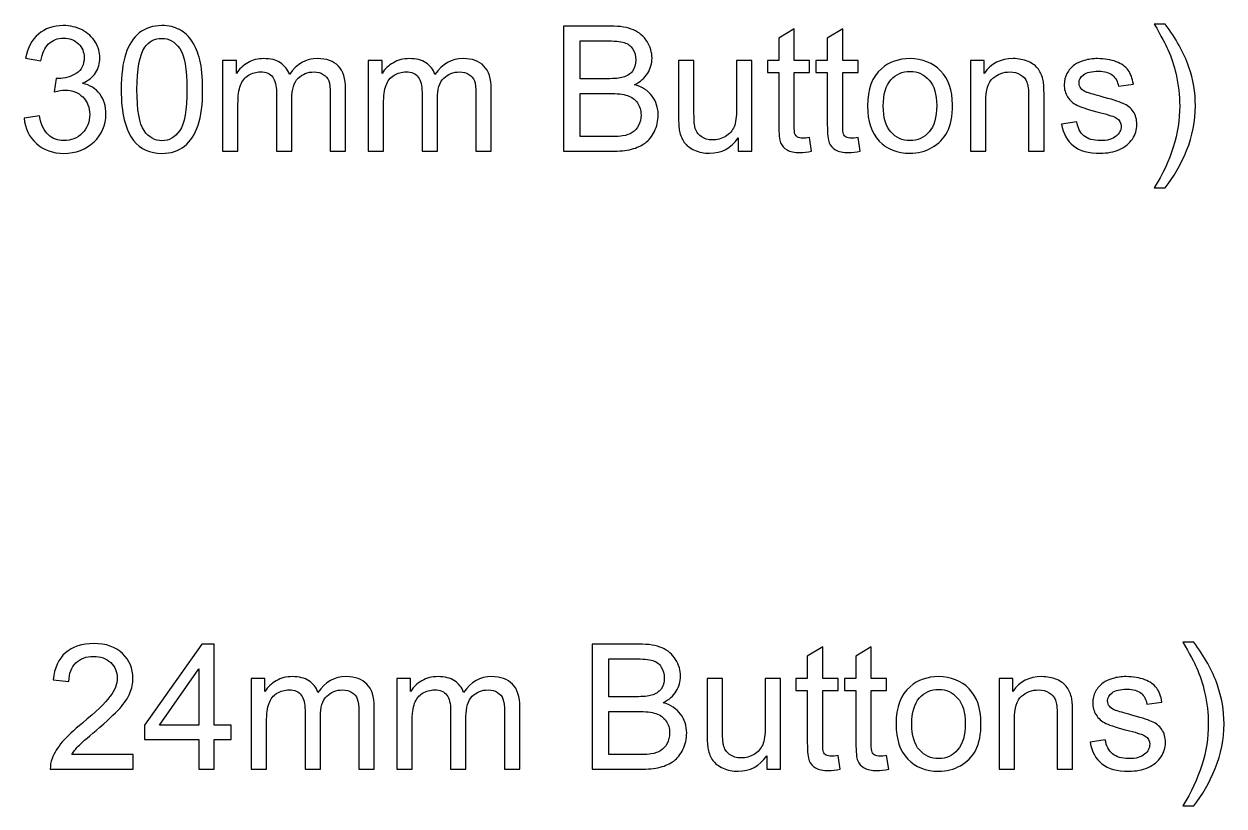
# Model space of a CAD drawing. Header units: centimetres. Extents: x 31 to 203, y -110 to 27.
# Drawn here: x 84.79 to 102.23, y -34.42 to -23.06 of the extents above; entities that cross this region are included whole.
import ezdxf

# ---------------------------------------------------------------- set-up
doc = ezdxf.new("R2010")
doc.units = ezdxf.units.CM
doc.header["$MEASUREMENT"] = 0
doc.layers.add('Layer 1', color=7, linetype='Continuous')

msp = doc.modelspace()

# ---------------------------------------------------------------- linework, layer by layer
at = {"layer": 'Layer 1', "color": 250}
for points, knots in [([(84.79455, -24.42339), (84.79455, -24.42339), (85.01807, -24.39291), (85.01807, -24.39291), (85.04389, -24.51991), (85.08707, -24.61135), (85.14846, -24.66723), (85.20984, -24.72311), (85.28519, -24.75105), (85.37452, -24.75105), (85.48035, -24.75105), (85.56967, -24.71464), (85.64164, -24.64183), (85.71361, -24.56902), (85.74959, -24.47885), (85.74959, -24.37132), (85.74959, -24.26887), (85.71615, -24.18421), (85.64884, -24.11732), (85.58195, -24.05086), (85.49686, -24.01741), (85.39314, -24.01741), (85.35081, -24.01741), (85.29832, -24.02588), (85.23524, -24.04239), (85.23524, -24.04239), (85.26022, -23.84681), (85.26022, -23.84681), (85.27503, -23.8485), (85.28731, -23.84935), (85.2962, -23.84935), (85.39187, -23.84935), (85.47739, -23.82437), (85.55401, -23.77484), (85.63021, -23.72531), (85.66831, -23.64911), (85.66831, -23.54624), (85.66831, -23.46454), (85.64037, -23.39681), (85.58491, -23.34304), (85.52946, -23.28928), (85.45791, -23.26261), (85.37028, -23.26261), (85.28308, -23.26261), (85.21069, -23.29013), (85.15269, -23.34516), (85.09469, -23.40019), (85.05744, -23.48274), (85.04093, -23.59281), (85.04093, -23.59281), (84.81741, -23.55217), (84.81741, -23.55217), (84.84493, -23.40231), (84.90673, -23.28589), (85.00368, -23.20334), (85.1002, -23.12079), (85.22085, -23.07973), (85.36478, -23.07973), (85.46384, -23.07973), (85.55528, -23.1009), (85.63868, -23.14365), (85.7225, -23.18599), (85.78642, -23.24398), (85.83045, -23.31722), (85.8749, -23.39088), (85.89691, -23.46877), (85.89691, -23.55132), (85.89691, -23.62964), (85.87574, -23.70076), (85.83383, -23.76511), (85.7915, -23.82945), (85.72885, -23.88068), (85.6463, -23.91878), (85.75382, -23.94333), (85.83722, -23.99498), (85.89691, -24.07329), (85.95618, -24.15119), (85.98581, -24.2494), (85.98581, -24.36666), (85.98581, -24.52541), (85.92781, -24.66046), (85.81224, -24.77095), (85.69625, -24.88144), (85.54978, -24.93647), (85.37282, -24.93647), (85.21323, -24.93647), (85.08072, -24.88863), (84.97531, -24.79338), (84.86948, -24.69813), (84.80937, -24.57494), (84.79455, -24.42339)], [0, 0, 0, 0, 0.03333333, 0.03333333, 0.03333333, 0.06666667, 0.06666667, 0.06666667, 0.1, 0.1, 0.1, 0.13333333, 0.13333333, 0.13333333, 0.16666667, 0.16666667, 0.16666667, 0.2, 0.2, 0.2, 0.23333333, 0.23333333, 0.23333333, 0.26666667, 0.26666667, 0.26666667, 0.3, 0.3, 0.3, 0.33333333, 0.33333333, 0.33333333, 0.36666667, 0.36666667, 0.36666667, 0.4, 0.4, 0.4, 0.43333333, 0.43333333, 0.43333333, 0.46666667, 0.46666667, 0.46666667, 0.5, 0.5, 0.5, 0.53333333, 0.53333333, 0.53333333, 0.56666667, 0.56666667, 0.56666667, 0.6, 0.6, 0.6, 0.63333333, 0.63333333, 0.63333333, 0.66666667, 0.66666667, 0.66666667, 0.7, 0.7, 0.7, 0.73333333, 0.73333333, 0.73333333, 0.76666667, 0.76666667, 0.76666667, 0.8, 0.8, 0.8, 0.83333333, 0.83333333, 0.83333333, 0.86666667, 0.86666667, 0.86666667, 0.9, 0.9, 0.9, 0.93333333, 0.93333333, 0.93333333, 0.96666667, 0.96666667, 0.96666667, 1, 1, 1, 1]), ([(86.20721, -24.00852), (86.20721, -23.79389), (86.22922, -23.62033), (86.27325, -23.48909), (86.3177, -23.35744), (86.38332, -23.25626), (86.47052, -23.18556), (86.55731, -23.11487), (86.66695, -23.07973), (86.79903, -23.07973), (86.8964, -23.07973), (86.98191, -23.0992), (87.05599, -23.13857), (87.12965, -23.17794), (87.19061, -23.23467), (87.23803, -23.30875), (87.28544, -23.38241), (87.32269, -23.47258), (87.34979, -23.57884), (87.3773, -23.6851), (87.39085, -23.82861), (87.39085, -24.00852), (87.39085, -24.22188), (87.36884, -24.3946), (87.32523, -24.52584), (87.28163, -24.65749), (87.21601, -24.75867), (87.12881, -24.82979), (87.04202, -24.90091), (86.93196, -24.93647), (86.79903, -24.93647), (86.62419, -24.93647), (86.48661, -24.87424), (86.3867, -24.74936), (86.2669, -24.59696), (86.20721, -24.35015), (86.20721, -24.00852)], [0, 0, 0, 0, 0.08333333, 0.08333333, 0.08333333, 0.16666667, 0.16666667, 0.16666667, 0.25, 0.25, 0.25, 0.33333333, 0.33333333, 0.33333333, 0.41666667, 0.41666667, 0.41666667, 0.5, 0.5, 0.5, 0.58333333, 0.58333333, 0.58333333, 0.66666667, 0.66666667, 0.66666667, 0.75, 0.75, 0.75, 0.83333333, 0.83333333, 0.83333333, 0.91666667, 0.91666667, 0.91666667, 1, 1, 1, 1]), ([(92.63595, -24.90599), (92.63595, -24.90599), (92.63595, -23.08735), (92.63595, -23.08735), (92.63595, -23.08735), (93.31836, -23.08735), (93.31836, -23.08735), (93.45722, -23.08735), (93.56855, -23.10555), (93.6528, -23.14238), (93.73662, -23.17921), (93.80223, -23.23594), (93.84965, -23.31256), (93.89748, -23.38876), (93.92119, -23.46877), (93.92119, -23.55259), (93.92119, -23.63006), (93.90002, -23.7033), (93.85811, -23.77188), (93.8162, -23.84046), (93.7527, -23.89592), (93.66761, -23.93825), (93.77768, -23.97042), (93.86235, -24.02546), (93.92119, -24.10335), (93.98046, -24.18082), (94.01009, -24.27268), (94.01009, -24.37852), (94.01009, -24.46403), (93.99189, -24.54319), (93.9559, -24.61643), (93.91992, -24.68967), (93.87547, -24.74597), (93.82255, -24.78576), (93.76964, -24.82513), (93.70317, -24.85519), (93.62359, -24.87551), (93.54358, -24.89583), (93.44579, -24.90599), (93.32979, -24.90599), (93.32979, -24.90599), (92.63595, -24.90599), (92.63595, -24.90599)], [0, 0, 0, 0, 0.07142857, 0.07142857, 0.07142857, 0.14285714, 0.14285714, 0.14285714, 0.21428571, 0.21428571, 0.21428571, 0.28571429, 0.28571429, 0.28571429, 0.35714286, 0.35714286, 0.35714286, 0.42857143, 0.42857143, 0.42857143, 0.5, 0.5, 0.5, 0.57142857, 0.57142857, 0.57142857, 0.64285714, 0.64285714, 0.64285714, 0.71428571, 0.71428571, 0.71428571, 0.78571429, 0.78571429, 0.78571429, 0.85714286, 0.85714286, 0.85714286, 0.92857143, 0.92857143, 0.92857143, 1, 1, 1, 1]), ([(96.21015, -24.7066), (96.21015, -24.7066), (96.24063, -24.90387), (96.24063, -24.90387), (96.17798, -24.917), (96.12167, -24.92377), (96.07257, -24.92377), (95.99171, -24.92377), (95.92906, -24.91107), (95.88418, -24.88525), (95.83973, -24.85942), (95.80841, -24.82598), (95.7902, -24.78407), (95.772, -24.74216), (95.76311, -24.65411), (95.76311, -24.51991), (95.76311, -24.51991), (95.76311, -23.76045), (95.76311, -23.76045), (95.76311, -23.76045), (95.59801, -23.76045), (95.59801, -23.76045), (95.59801, -23.76045), (95.59801, -23.58773), (95.59801, -23.58773), (95.59801, -23.58773), (95.76311, -23.58773), (95.76311, -23.58773), (95.76311, -23.58773), (95.76311, -23.26176), (95.76311, -23.26176), (95.76311, -23.26176), (95.98663, -23.12757), (95.98663, -23.12757), (95.98663, -23.12757), (95.98663, -23.58773), (95.98663, -23.58773), (95.98663, -23.58773), (96.21015, -23.58773), (96.21015, -23.58773), (96.21015, -23.58773), (96.21015, -23.76045), (96.21015, -23.76045), (96.21015, -23.76045), (95.98663, -23.76045), (95.98663, -23.76045), (95.98663, -23.76045), (95.98663, -24.53261), (95.98663, -24.53261), (95.98663, -24.59653), (95.99044, -24.6376), (95.99848, -24.6558), (96.0061, -24.674), (96.0188, -24.6884), (96.03658, -24.6994), (96.05436, -24.70999), (96.07976, -24.71549), (96.11278, -24.71549), (96.13734, -24.71549), (96.16993, -24.71253), (96.21015, -24.7066)], [0, 0, 0, 0, 0.05, 0.05, 0.05, 0.1, 0.1, 0.1, 0.15, 0.15, 0.15, 0.2, 0.2, 0.2, 0.25, 0.25, 0.25, 0.3, 0.3, 0.3, 0.35, 0.35, 0.35, 0.4, 0.4, 0.4, 0.45, 0.45, 0.45, 0.5, 0.5, 0.5, 0.55, 0.55, 0.55, 0.6, 0.6, 0.6, 0.65, 0.65, 0.65, 0.7, 0.7, 0.7, 0.75, 0.75, 0.75, 0.8, 0.8, 0.8, 0.85, 0.85, 0.85, 0.9, 0.9, 0.9, 0.95, 0.95, 0.95, 1, 1, 1, 1]), ([(96.91585, -24.7066), (96.91585, -24.7066), (96.94633, -24.90387), (96.94633, -24.90387), (96.88368, -24.917), (96.82737, -24.92377), (96.77827, -24.92377), (96.69741, -24.92377), (96.63476, -24.91107), (96.58988, -24.88525), (96.54543, -24.85942), (96.51411, -24.82598), (96.4959, -24.78407), (96.4777, -24.74216), (96.46881, -24.65411), (96.46881, -24.51991), (96.46881, -24.51991), (96.46881, -23.76045), (96.46881, -23.76045), (96.46881, -23.76045), (96.30371, -23.76045), (96.30371, -23.76045), (96.30371, -23.76045), (96.30371, -23.58773), (96.30371, -23.58773), (96.30371, -23.58773), (96.46881, -23.58773), (96.46881, -23.58773), (96.46881, -23.58773), (96.46881, -23.26176), (96.46881, -23.26176), (96.46881, -23.26176), (96.69233, -23.12757), (96.69233, -23.12757), (96.69233, -23.12757), (96.69233, -23.58773), (96.69233, -23.58773), (96.69233, -23.58773), (96.91585, -23.58773), (96.91585, -23.58773), (96.91585, -23.58773), (96.91585, -23.76045), (96.91585, -23.76045), (96.91585, -23.76045), (96.69233, -23.76045), (96.69233, -23.76045), (96.69233, -23.76045), (96.69233, -24.53261), (96.69233, -24.53261), (96.69233, -24.59653), (96.69614, -24.6376), (96.70418, -24.6558), (96.7118, -24.674), (96.7245, -24.6884), (96.74228, -24.6994), (96.76006, -24.70999), (96.78546, -24.71549), (96.81848, -24.71549), (96.84304, -24.71549), (96.87563, -24.71253), (96.91585, -24.7066)], [0, 0, 0, 0, 0.05, 0.05, 0.05, 0.1, 0.1, 0.1, 0.15, 0.15, 0.15, 0.2, 0.2, 0.2, 0.25, 0.25, 0.25, 0.3, 0.3, 0.3, 0.35, 0.35, 0.35, 0.4, 0.4, 0.4, 0.45, 0.45, 0.45, 0.5, 0.5, 0.5, 0.55, 0.55, 0.55, 0.6, 0.6, 0.6, 0.65, 0.65, 0.65, 0.7, 0.7, 0.7, 0.75, 0.75, 0.75, 0.8, 0.8, 0.8, 0.85, 0.85, 0.85, 0.9, 0.9, 0.9, 0.95, 0.95, 0.95, 1, 1, 1, 1]), ([(101.37905, -25.43939), (101.37905, -25.43939), (101.21903, -25.43939), (101.21903, -25.43939), (101.46626, -25.04273), (101.58987, -24.64564), (101.58987, -24.24813), (101.58987, -24.09277), (101.57209, -23.93867), (101.53653, -23.78585), (101.50859, -23.66181), (101.46922, -23.54286), (101.41884, -23.42856), (101.38667, -23.35447), (101.31978, -23.23044), (101.21903, -23.05687), (101.21903, -23.05687), (101.37905, -23.05687), (101.37905, -23.05687), (101.53399, -23.2643), (101.64871, -23.47258), (101.72322, -23.68171), (101.78672, -23.86163), (101.81847, -24.05001), (101.81847, -24.24686), (101.81847, -24.46996), (101.77571, -24.68586), (101.6902, -24.89414), (101.60511, -25.10242), (101.50139, -25.28403), (101.37905, -25.43939)], [0, 0, 0, 0, 0.1, 0.1, 0.1, 0.2, 0.2, 0.2, 0.3, 0.3, 0.3, 0.4, 0.4, 0.4, 0.5, 0.5, 0.5, 0.6, 0.6, 0.6, 0.7, 0.7, 0.7, 0.8, 0.8, 0.8, 0.9, 0.9, 0.9, 1, 1, 1, 1]), ([(86.43581, -24.00937), (86.43581, -24.30867), (86.47052, -24.50763), (86.54037, -24.60585), (86.61022, -24.70448), (86.69658, -24.75359), (86.79903, -24.75359), (86.90148, -24.75359), (86.98784, -24.70406), (87.05769, -24.60542), (87.12754, -24.50636), (87.16225, -24.30782), (87.16225, -24.00937), (87.16225, -23.71007), (87.12754, -23.51111), (87.05769, -23.41289), (86.98826, -23.31426), (86.90105, -23.26515), (86.79649, -23.26515), (86.69404, -23.26515), (86.61192, -23.30875), (86.55053, -23.39554), (86.47391, -23.50603), (86.43581, -23.71092), (86.43581, -24.00937)], [0, 0, 0, 0, 0.125, 0.125, 0.125, 0.25, 0.25, 0.25, 0.375, 0.375, 0.375, 0.5, 0.5, 0.5, 0.625, 0.625, 0.625, 0.75, 0.75, 0.75, 0.875, 0.875, 0.875, 1, 1, 1, 1]), ([(92.87725, -23.85189), (92.87725, -23.85189), (93.27053, -23.85189), (93.27053, -23.85189), (93.37721, -23.85189), (93.45383, -23.84469), (93.49997, -23.83072), (93.56136, -23.81252), (93.6075, -23.78204), (93.6384, -23.73971), (93.66931, -23.69737), (93.68497, -23.64446), (93.68497, -23.58053), (93.68497, -23.52), (93.67058, -23.46666), (93.64137, -23.42094), (93.61258, -23.37479), (93.57109, -23.34304), (93.51733, -23.32611), (93.46357, -23.30918), (93.37128, -23.30071), (93.24089, -23.30071), (93.24089, -23.30071), (92.87725, -23.30071), (92.87725, -23.30071), (92.87725, -23.30071), (92.87725, -23.85189), (92.87725, -23.85189)], [0, 0, 0, 0, 0.11111111, 0.11111111, 0.11111111, 0.22222222, 0.22222222, 0.22222222, 0.33333333, 0.33333333, 0.33333333, 0.44444444, 0.44444444, 0.44444444, 0.55555556, 0.55555556, 0.55555556, 0.66666667, 0.66666667, 0.66666667, 0.77777778, 0.77777778, 0.77777778, 0.88888889, 0.88888889, 0.88888889, 1, 1, 1, 1]), ([(87.68083, -24.90599), (87.68083, -24.90599), (87.68083, -23.58773), (87.68083, -23.58773), (87.68083, -23.58773), (87.88149, -23.58773), (87.88149, -23.58773), (87.88149, -23.58773), (87.88149, -23.774), (87.88149, -23.774), (87.92255, -23.70965), (87.97759, -23.65758), (88.04617, -23.61863), (88.11475, -23.57926), (88.19264, -23.55979), (88.28027, -23.55979), (88.37764, -23.55979), (88.45765, -23.58011), (88.51988, -23.62033), (88.58211, -23.66097), (88.62613, -23.71727), (88.65153, -23.79008), (88.75652, -23.63641), (88.89241, -23.55979), (89.06005, -23.55979), (89.19128, -23.55979), (89.29246, -23.59577), (89.36273, -23.66816), (89.43343, -23.74055), (89.46899, -23.85189), (89.46899, -24.00217), (89.46899, -24.00217), (89.46899, -24.90599), (89.46899, -24.90599), (89.46899, -24.90599), (89.24547, -24.90599), (89.24547, -24.90599), (89.24547, -24.90599), (89.24547, -24.07626), (89.24547, -24.07626), (89.24547, -23.98736), (89.23785, -23.92301), (89.22346, -23.88364), (89.20906, -23.84427), (89.18282, -23.81294), (89.14429, -23.78881), (89.10619, -23.76468), (89.06132, -23.75283), (89.0101, -23.75283), (88.91696, -23.75283), (88.83992, -23.78373), (88.77853, -23.84512), (88.71715, -23.90692), (88.68667, -24.00556), (88.68667, -24.14103), (88.68667, -24.14103), (88.68667, -24.90599), (88.68667, -24.90599), (88.68667, -24.90599), (88.46315, -24.90599), (88.46315, -24.90599), (88.46315, -24.90599), (88.46315, -24.05043), (88.46315, -24.05043), (88.46315, -23.95137), (88.44495, -23.87687), (88.40854, -23.82734), (88.37213, -23.77781), (88.31244, -23.75283), (88.22989, -23.75283), (88.16724, -23.75283), (88.10924, -23.76934), (88.0559, -23.80236), (88.00256, -23.83538), (87.96404, -23.88364), (87.93991, -23.94756), (87.9162, -24.01106), (87.90435, -24.10293), (87.90435, -24.22273), (87.90435, -24.22273), (87.90435, -24.90599), (87.90435, -24.90599), (87.90435, -24.90599), (87.68083, -24.90599), (87.68083, -24.90599)], [0, 0, 0, 0, 0.03571429, 0.03571429, 0.03571429, 0.07142857, 0.07142857, 0.07142857, 0.10714286, 0.10714286, 0.10714286, 0.14285714, 0.14285714, 0.14285714, 0.17857143, 0.17857143, 0.17857143, 0.21428571, 0.21428571, 0.21428571, 0.25, 0.25, 0.25, 0.28571429, 0.28571429, 0.28571429, 0.32142857, 0.32142857, 0.32142857, 0.35714286, 0.35714286, 0.35714286, 0.39285714, 0.39285714, 0.39285714, 0.42857143, 0.42857143, 0.42857143, 0.46428571, 0.46428571, 0.46428571, 0.5, 0.5, 0.5, 0.53571429, 0.53571429, 0.53571429, 0.57142857, 0.57142857, 0.57142857, 0.60714286, 0.60714286, 0.60714286, 0.64285714, 0.64285714, 0.64285714, 0.67857143, 0.67857143, 0.67857143, 0.71428571, 0.71428571, 0.71428571, 0.75, 0.75, 0.75, 0.78571429, 0.78571429, 0.78571429, 0.82142857, 0.82142857, 0.82142857, 0.85714286, 0.85714286, 0.85714286, 0.89285714, 0.89285714, 0.89285714, 0.92857143, 0.92857143, 0.92857143, 0.96428571, 0.96428571, 0.96428571, 1, 1, 1, 1]), ([(89.79665, -24.90599), (89.79665, -24.90599), (89.79665, -23.58773), (89.79665, -23.58773), (89.79665, -23.58773), (89.99731, -23.58773), (89.99731, -23.58773), (89.99731, -23.58773), (89.99731, -23.774), (89.99731, -23.774), (90.03837, -23.70965), (90.09341, -23.65758), (90.16199, -23.61863), (90.23057, -23.57926), (90.30846, -23.55979), (90.39609, -23.55979), (90.49346, -23.55979), (90.57347, -23.58011), (90.6357, -23.62033), (90.69793, -23.66097), (90.74195, -23.71727), (90.76735, -23.79008), (90.87234, -23.63641), (91.00823, -23.55979), (91.17587, -23.55979), (91.3071, -23.55979), (91.40828, -23.59577), (91.47855, -23.66816), (91.54925, -23.74055), (91.58481, -23.85189), (91.58481, -24.00217), (91.58481, -24.00217), (91.58481, -24.90599), (91.58481, -24.90599), (91.58481, -24.90599), (91.36129, -24.90599), (91.36129, -24.90599), (91.36129, -24.90599), (91.36129, -24.07626), (91.36129, -24.07626), (91.36129, -23.98736), (91.35367, -23.92301), (91.33928, -23.88364), (91.32488, -23.84427), (91.29864, -23.81294), (91.26011, -23.78881), (91.22201, -23.76468), (91.17714, -23.75283), (91.12592, -23.75283), (91.03278, -23.75283), (90.95574, -23.78373), (90.89435, -23.84512), (90.83297, -23.90692), (90.80249, -24.00556), (90.80249, -24.14103), (90.80249, -24.14103), (90.80249, -24.90599), (90.80249, -24.90599), (90.80249, -24.90599), (90.57897, -24.90599), (90.57897, -24.90599), (90.57897, -24.90599), (90.57897, -24.05043), (90.57897, -24.05043), (90.57897, -23.95137), (90.56077, -23.87687), (90.52436, -23.82734), (90.48795, -23.77781), (90.42826, -23.75283), (90.34571, -23.75283), (90.28306, -23.75283), (90.22506, -23.76934), (90.17172, -23.80236), (90.11838, -23.83538), (90.07986, -23.88364), (90.05573, -23.94756), (90.03202, -24.01106), (90.02017, -24.10293), (90.02017, -24.22273), (90.02017, -24.22273), (90.02017, -24.90599), (90.02017, -24.90599), (90.02017, -24.90599), (89.79665, -24.90599), (89.79665, -24.90599)], [0, 0, 0, 0, 0.03571429, 0.03571429, 0.03571429, 0.07142857, 0.07142857, 0.07142857, 0.10714286, 0.10714286, 0.10714286, 0.14285714, 0.14285714, 0.14285714, 0.17857143, 0.17857143, 0.17857143, 0.21428571, 0.21428571, 0.21428571, 0.25, 0.25, 0.25, 0.28571429, 0.28571429, 0.28571429, 0.32142857, 0.32142857, 0.32142857, 0.35714286, 0.35714286, 0.35714286, 0.39285714, 0.39285714, 0.39285714, 0.42857143, 0.42857143, 0.42857143, 0.46428571, 0.46428571, 0.46428571, 0.5, 0.5, 0.5, 0.53571429, 0.53571429, 0.53571429, 0.57142857, 0.57142857, 0.57142857, 0.60714286, 0.60714286, 0.60714286, 0.64285714, 0.64285714, 0.64285714, 0.67857143, 0.67857143, 0.67857143, 0.71428571, 0.71428571, 0.71428571, 0.75, 0.75, 0.75, 0.78571429, 0.78571429, 0.78571429, 0.82142857, 0.82142857, 0.82142857, 0.85714286, 0.85714286, 0.85714286, 0.89285714, 0.89285714, 0.89285714, 0.92857143, 0.92857143, 0.92857143, 0.96428571, 0.96428571, 0.96428571, 1, 1, 1, 1]), ([(95.17341, -24.90599), (95.17341, -24.90599), (95.17341, -24.70999), (95.17341, -24.70999), (95.07096, -24.85942), (94.93211, -24.93393), (94.75643, -24.93393), (94.67896, -24.93393), (94.60657, -24.91911), (94.53926, -24.88948), (94.47195, -24.85942), (94.42199, -24.82217), (94.3894, -24.7773), (94.3568, -24.732), (94.33394, -24.67697), (94.32082, -24.61177), (94.31193, -24.56775), (94.30727, -24.49832), (94.30727, -24.40349), (94.30727, -24.40349), (94.30727, -23.58773), (94.30727, -23.58773), (94.30727, -23.58773), (94.53079, -23.58773), (94.53079, -23.58773), (94.53079, -23.58773), (94.53079, -24.31713), (94.53079, -24.31713), (94.53079, -24.43355), (94.53545, -24.51229), (94.54434, -24.55251), (94.55831, -24.61135), (94.58794, -24.65707), (94.63366, -24.69051), (94.67896, -24.72396), (94.73484, -24.74089), (94.80172, -24.74089), (94.86861, -24.74089), (94.93126, -24.72396), (94.98968, -24.68967), (95.0481, -24.65538), (95.08959, -24.60839), (95.11414, -24.54954), (95.13827, -24.4907), (95.15055, -24.40476), (95.15055, -24.29258), (95.15055, -24.29258), (95.15055, -23.58773), (95.15055, -23.58773), (95.15055, -23.58773), (95.37407, -23.58773), (95.37407, -23.58773), (95.37407, -23.58773), (95.37407, -24.90599), (95.37407, -24.90599), (95.37407, -24.90599), (95.17341, -24.90599), (95.17341, -24.90599)], [0, 0, 0, 0, 0.05263158, 0.05263158, 0.05263158, 0.10526316, 0.10526316, 0.10526316, 0.15789474, 0.15789474, 0.15789474, 0.21052632, 0.21052632, 0.21052632, 0.26315789, 0.26315789, 0.26315789, 0.31578947, 0.31578947, 0.31578947, 0.36842105, 0.36842105, 0.36842105, 0.42105263, 0.42105263, 0.42105263, 0.47368421, 0.47368421, 0.47368421, 0.52631579, 0.52631579, 0.52631579, 0.57894737, 0.57894737, 0.57894737, 0.63157895, 0.63157895, 0.63157895, 0.68421053, 0.68421053, 0.68421053, 0.73684211, 0.73684211, 0.73684211, 0.78947368, 0.78947368, 0.78947368, 0.84210526, 0.84210526, 0.84210526, 0.89473684, 0.89473684, 0.89473684, 0.94736842, 0.94736842, 0.94736842, 1, 1, 1, 1]), ([(97.05259, -24.24686), (97.05259, -24.00344), (97.12032, -23.8231), (97.25621, -23.70584), (97.36924, -23.60847), (97.50767, -23.55979), (97.67066, -23.55979), (97.85142, -23.55979), (97.99959, -23.61906), (98.11473, -23.73759), (98.22946, -23.8557), (98.28703, -24.01953), (98.28703, -24.22823), (98.28703, -24.39757), (98.26163, -24.53049), (98.21083, -24.62744), (98.16003, -24.72438), (98.08595, -24.79973), (97.98858, -24.8535), (97.89164, -24.90726), (97.78538, -24.93393), (97.67066, -24.93393), (97.48608, -24.93393), (97.33707, -24.87509), (97.22319, -24.75698), (97.10932, -24.63887), (97.05259, -24.46869), (97.05259, -24.24686)], [0, 0, 0, 0, 0.11111111, 0.11111111, 0.11111111, 0.22222222, 0.22222222, 0.22222222, 0.33333333, 0.33333333, 0.33333333, 0.44444444, 0.44444444, 0.44444444, 0.55555556, 0.55555556, 0.55555556, 0.66666667, 0.66666667, 0.66666667, 0.77777778, 0.77777778, 0.77777778, 0.88888889, 0.88888889, 0.88888889, 1, 1, 1, 1]), ([(98.54907, -24.90599), (98.54907, -24.90599), (98.54907, -23.58773), (98.54907, -23.58773), (98.54907, -23.58773), (98.74973, -23.58773), (98.74973, -23.58773), (98.74973, -23.58773), (98.74973, -23.77484), (98.74973, -23.77484), (98.84625, -23.63133), (98.98595, -23.55979), (99.16841, -23.55979), (99.24799, -23.55979), (99.32081, -23.57418), (99.38727, -23.60255), (99.45373, -23.63091), (99.50369, -23.66859), (99.53671, -23.71473), (99.56973, -23.76087), (99.59301, -23.81591), (99.60613, -23.87941), (99.61418, -23.92089), (99.61841, -23.99328), (99.61841, -24.09658), (99.61841, -24.09658), (99.61841, -24.90599), (99.61841, -24.90599), (99.61841, -24.90599), (99.39489, -24.90599), (99.39489, -24.90599), (99.39489, -24.90599), (99.39489, -24.10504), (99.39489, -24.10504), (99.39489, -24.01403), (99.38642, -23.94587), (99.36907, -23.901), (99.35171, -23.85612), (99.32081, -23.82014), (99.27678, -23.79305), (99.23275, -23.76638), (99.18068, -23.75283), (99.12142, -23.75283), (99.02659, -23.75283), (98.94489, -23.78289), (98.87588, -23.84342), (98.80688, -23.90354), (98.77259, -24.01826), (98.77259, -24.18675), (98.77259, -24.18675), (98.77259, -24.90599), (98.77259, -24.90599), (98.77259, -24.90599), (98.54907, -24.90599), (98.54907, -24.90599)], [0, 0, 0, 0, 0.05555556, 0.05555556, 0.05555556, 0.11111111, 0.11111111, 0.11111111, 0.16666667, 0.16666667, 0.16666667, 0.22222222, 0.22222222, 0.22222222, 0.27777778, 0.27777778, 0.27777778, 0.33333333, 0.33333333, 0.33333333, 0.38888889, 0.38888889, 0.38888889, 0.44444444, 0.44444444, 0.44444444, 0.5, 0.5, 0.5, 0.55555556, 0.55555556, 0.55555556, 0.61111111, 0.61111111, 0.61111111, 0.66666667, 0.66666667, 0.66666667, 0.72222222, 0.72222222, 0.72222222, 0.77777778, 0.77777778, 0.77777778, 0.83333333, 0.83333333, 0.83333333, 0.88888889, 0.88888889, 0.88888889, 0.94444444, 0.94444444, 0.94444444, 1, 1, 1, 1]), ([(99.87283, -24.51229), (99.87283, -24.51229), (100.09381, -24.47673), (100.09381, -24.47673), (100.10609, -24.56521), (100.1408, -24.63294), (100.19753, -24.68035), (100.25425, -24.72734), (100.33384, -24.75105), (100.43544, -24.75105), (100.53831, -24.75105), (100.61451, -24.73031), (100.66446, -24.6884), (100.71399, -24.64691), (100.73897, -24.5978), (100.73897, -24.5415), (100.73897, -24.49112), (100.71653, -24.45133), (100.67208, -24.42254), (100.64076, -24.40265), (100.56456, -24.37767), (100.44348, -24.34677), (100.28008, -24.3057), (100.16705, -24.27014), (100.10355, -24.24009), (100.04047, -24.20961), (99.99263, -24.16812), (99.96004, -24.11478), (99.92744, -24.06186), (99.91093, -24.00302), (99.91093, -23.93867), (99.91093, -23.87983), (99.92448, -23.82564), (99.95115, -23.77569), (99.97824, -23.72574), (100.01465, -23.68425), (100.06079, -23.65123), (100.0955, -23.62583), (100.14292, -23.60424), (100.20261, -23.58646), (100.26272, -23.56868), (100.32664, -23.55979), (100.39522, -23.55979), (100.49852, -23.55979), (100.58911, -23.57461), (100.667, -23.60466), (100.74532, -23.6343), (100.80289, -23.67494), (100.84015, -23.72574), (100.87698, -23.77696), (100.9028, -23.84512), (100.91677, -23.93063), (100.91677, -23.93063), (100.69833, -23.96111), (100.69833, -23.96111), (100.68859, -23.89253), (100.65981, -23.83877), (100.61239, -23.80024), (100.56498, -23.76172), (100.49809, -23.74267), (100.41131, -23.74267), (100.30929, -23.74267), (100.23605, -23.7596), (100.19245, -23.79347), (100.14884, -23.82734), (100.12683, -23.86713), (100.12683, -23.91243), (100.12683, -23.94121), (100.13572, -23.96746), (100.15392, -23.99074), (100.17213, -24.01445), (100.20049, -24.03435), (100.23944, -24.05001), (100.26187, -24.05848), (100.32707, -24.07753), (100.43629, -24.10716), (100.59377, -24.14907), (100.70383, -24.18378), (100.76649, -24.21045), (100.82914, -24.23712), (100.87825, -24.27649), (100.91381, -24.32729), (100.94979, -24.37852), (100.96757, -24.44202), (100.96757, -24.51822), (100.96757, -24.5923), (100.94598, -24.66215), (100.90238, -24.72777), (100.85877, -24.79338), (100.79612, -24.84418), (100.71442, -24.88017), (100.63229, -24.91615), (100.53958, -24.93393), (100.43629, -24.93393), (100.26526, -24.93393), (100.13445, -24.89837), (100.0447, -24.82767), (99.95496, -24.75655), (99.89781, -24.65157), (99.87283, -24.51229)], [0, 0, 0, 0, 0.03030303, 0.03030303, 0.03030303, 0.06060606, 0.06060606, 0.06060606, 0.09090909, 0.09090909, 0.09090909, 0.12121212, 0.12121212, 0.12121212, 0.15151515, 0.15151515, 0.15151515, 0.18181818, 0.18181818, 0.18181818, 0.21212121, 0.21212121, 0.21212121, 0.24242424, 0.24242424, 0.24242424, 0.27272727, 0.27272727, 0.27272727, 0.3030303, 0.3030303, 0.3030303, 0.33333333, 0.33333333, 0.33333333, 0.36363636, 0.36363636, 0.36363636, 0.39393939, 0.39393939, 0.39393939, 0.42424242, 0.42424242, 0.42424242, 0.45454545, 0.45454545, 0.45454545, 0.48484848, 0.48484848, 0.48484848, 0.51515152, 0.51515152, 0.51515152, 0.54545455, 0.54545455, 0.54545455, 0.57575758, 0.57575758, 0.57575758, 0.60606061, 0.60606061, 0.60606061, 0.63636364, 0.63636364, 0.63636364, 0.66666667, 0.66666667, 0.66666667, 0.6969697, 0.6969697, 0.6969697, 0.72727273, 0.72727273, 0.72727273, 0.75757576, 0.75757576, 0.75757576, 0.78787879, 0.78787879, 0.78787879, 0.81818182, 0.81818182, 0.81818182, 0.84848485, 0.84848485, 0.84848485, 0.87878788, 0.87878788, 0.87878788, 0.90909091, 0.90909091, 0.90909091, 0.93939394, 0.93939394, 0.93939394, 0.96969697, 0.96969697, 0.96969697, 1, 1, 1, 1]), ([(97.28119, -24.24728), (97.28119, -24.41577), (97.31802, -24.54192), (97.39168, -24.62532), (97.46576, -24.70914), (97.55847, -24.75105), (97.67066, -24.75105), (97.78157, -24.75105), (97.87386, -24.70914), (97.94794, -24.6249), (98.0216, -24.54065), (98.05843, -24.41238), (98.05843, -24.24009), (98.05843, -24.07753), (98.02118, -23.95434), (97.94709, -23.87094), (97.87301, -23.78712), (97.78072, -23.74521), (97.67066, -23.74521), (97.55847, -23.74521), (97.46576, -23.7867), (97.39168, -23.87009), (97.31802, -23.95349), (97.28119, -24.07922), (97.28119, -24.24728)], [0, 0, 0, 0, 0.125, 0.125, 0.125, 0.25, 0.25, 0.25, 0.375, 0.375, 0.375, 0.5, 0.5, 0.5, 0.625, 0.625, 0.625, 0.75, 0.75, 0.75, 0.875, 0.875, 0.875, 1, 1, 1, 1]), ([(92.87725, -24.69263), (92.87725, -24.69263), (93.33022, -24.69263), (93.33022, -24.69263), (93.40811, -24.69263), (93.46272, -24.68967), (93.49447, -24.68374), (93.5495, -24.674), (93.59607, -24.65749), (93.63332, -24.63421), (93.67058, -24.61093), (93.70106, -24.57706), (93.72519, -24.53261), (93.74932, -24.48816), (93.76117, -24.43694), (93.76117, -24.37894), (93.76117, -24.31078), (93.74381, -24.25194), (93.70868, -24.20156), (93.67396, -24.15119), (93.6257, -24.11605), (93.5639, -24.09573), (93.50251, -24.07541), (93.41361, -24.06525), (93.29804, -24.06525), (93.29804, -24.06525), (92.87725, -24.06525), (92.87725, -24.06525), (92.87725, -24.06525), (92.87725, -24.69263), (92.87725, -24.69263)], [0, 0, 0, 0, 0.1, 0.1, 0.1, 0.2, 0.2, 0.2, 0.3, 0.3, 0.3, 0.4, 0.4, 0.4, 0.5, 0.5, 0.5, 0.6, 0.6, 0.6, 0.7, 0.7, 0.7, 0.8, 0.8, 0.8, 0.9, 0.9, 0.9, 1, 1, 1, 1]), ([(86.38067, -33.67173), (86.38067, -33.67173), (86.38067, -33.88509), (86.38067, -33.88509), (86.38067, -33.88509), (85.17671, -33.88509), (85.17671, -33.88509), (85.17502, -33.83133), (85.18391, -33.77968), (85.20296, -33.72973), (85.23386, -33.64802), (85.28339, -33.56717), (85.35155, -33.488), (85.4197, -33.40884), (85.51707, -33.3174), (85.64365, -33.21368), (85.8405, -33.05155), (85.97427, -32.92328), (86.04412, -32.82845), (86.11439, -32.73362), (86.14953, -32.64388), (86.14953, -32.55921), (86.14953, -32.47073), (86.11778, -32.39623), (86.05428, -32.33527), (85.99078, -32.27473), (85.90781, -32.24425), (85.80578, -32.24425), (85.69783, -32.24425), (85.61147, -32.27642), (85.5467, -32.34077), (85.48193, -32.40469), (85.44934, -32.49359), (85.44849, -32.60747), (85.44849, -32.60747), (85.21989, -32.58461), (85.21989, -32.58461), (85.23555, -32.41358), (85.29482, -32.2832), (85.39727, -32.19345), (85.50014, -32.1037), (85.63772, -32.05883), (85.81086, -32.05883), (85.98528, -32.05883), (86.12371, -32.10709), (86.22531, -32.20403), (86.32733, -32.30098), (86.37813, -32.4212), (86.37813, -32.56429), (86.37813, -32.6371), (86.36331, -32.70865), (86.33326, -32.77892), (86.30362, -32.84962), (86.25409, -32.9237), (86.18509, -33.00159), (86.11566, -33.07906), (86.00094, -33.18617), (85.84092, -33.32163), (85.70672, -33.43424), (85.62036, -33.51044), (85.58226, -33.55066), (85.54416, -33.59087), (85.51284, -33.63109), (85.48786, -33.67173), (85.48786, -33.67173), (86.38067, -33.67173), (86.38067, -33.67173)], [0, 0, 0, 0, 0.04545455, 0.04545455, 0.04545455, 0.09090909, 0.09090909, 0.09090909, 0.13636364, 0.13636364, 0.13636364, 0.18181818, 0.18181818, 0.18181818, 0.22727273, 0.22727273, 0.22727273, 0.27272727, 0.27272727, 0.27272727, 0.31818182, 0.31818182, 0.31818182, 0.36363636, 0.36363636, 0.36363636, 0.40909091, 0.40909091, 0.40909091, 0.45454545, 0.45454545, 0.45454545, 0.5, 0.5, 0.5, 0.54545455, 0.54545455, 0.54545455, 0.59090909, 0.59090909, 0.59090909, 0.63636364, 0.63636364, 0.63636364, 0.68181818, 0.68181818, 0.68181818, 0.72727273, 0.72727273, 0.72727273, 0.77272727, 0.77272727, 0.77272727, 0.81818182, 0.81818182, 0.81818182, 0.86363636, 0.86363636, 0.86363636, 0.90909091, 0.90909091, 0.90909091, 0.95454545, 0.95454545, 0.95454545, 1, 1, 1, 1]), ([(87.33613, -33.88509), (87.33613, -33.88509), (87.33613, -33.45075), (87.33613, -33.45075), (87.33613, -33.45075), (86.54619, -33.45075), (86.54619, -33.45075), (86.54619, -33.45075), (86.54619, -33.24501), (86.54619, -33.24501), (86.54619, -33.24501), (87.37677, -32.06645), (87.37677, -32.06645), (87.37677, -32.06645), (87.55965, -32.06645), (87.55965, -32.06645), (87.55965, -32.06645), (87.55965, -33.24501), (87.55965, -33.24501), (87.55965, -33.24501), (87.80603, -33.24501), (87.80603, -33.24501), (87.80603, -33.24501), (87.80603, -33.45075), (87.80603, -33.45075), (87.80603, -33.45075), (87.55965, -33.45075), (87.55965, -33.45075), (87.55965, -33.45075), (87.55965, -33.88509), (87.55965, -33.88509), (87.55965, -33.88509), (87.33613, -33.88509), (87.33613, -33.88509)], [0, 0, 0, 0, 0.09090909, 0.09090909, 0.09090909, 0.18181818, 0.18181818, 0.18181818, 0.27272727, 0.27272727, 0.27272727, 0.36363636, 0.36363636, 0.36363636, 0.45454545, 0.45454545, 0.45454545, 0.54545455, 0.54545455, 0.54545455, 0.63636364, 0.63636364, 0.63636364, 0.72727273, 0.72727273, 0.72727273, 0.81818182, 0.81818182, 0.81818182, 0.90909091, 0.90909091, 0.90909091, 1, 1, 1, 1]), ([(93.05113, -33.88509), (93.05113, -33.88509), (93.05113, -32.06645), (93.05113, -32.06645), (93.05113, -32.06645), (93.73354, -32.06645), (93.73354, -32.06645), (93.8724, -32.06645), (93.98373, -32.08465), (94.06798, -32.12148), (94.1518, -32.15831), (94.21741, -32.21504), (94.26483, -32.29166), (94.31266, -32.36786), (94.33637, -32.44787), (94.33637, -32.53169), (94.33637, -32.60916), (94.3152, -32.6824), (94.27329, -32.75098), (94.23138, -32.81956), (94.16788, -32.87502), (94.08279, -32.91735), (94.19286, -32.94952), (94.27753, -33.00456), (94.33637, -33.08245), (94.39564, -33.15992), (94.42527, -33.25178), (94.42527, -33.35762), (94.42527, -33.44313), (94.40707, -33.52229), (94.37108, -33.59553), (94.3351, -33.66877), (94.29065, -33.72507), (94.23773, -33.76486), (94.18482, -33.80423), (94.11835, -33.83429), (94.03877, -33.85461), (93.95876, -33.87493), (93.86097, -33.88509), (93.74497, -33.88509), (93.74497, -33.88509), (93.05113, -33.88509), (93.05113, -33.88509)], [0, 0, 0, 0, 0.07142857, 0.07142857, 0.07142857, 0.14285714, 0.14285714, 0.14285714, 0.21428571, 0.21428571, 0.21428571, 0.28571429, 0.28571429, 0.28571429, 0.35714286, 0.35714286, 0.35714286, 0.42857143, 0.42857143, 0.42857143, 0.5, 0.5, 0.5, 0.57142857, 0.57142857, 0.57142857, 0.64285714, 0.64285714, 0.64285714, 0.71428571, 0.71428571, 0.71428571, 0.78571429, 0.78571429, 0.78571429, 0.85714286, 0.85714286, 0.85714286, 0.92857143, 0.92857143, 0.92857143, 1, 1, 1, 1]), ([(101.79423, -34.41849), (101.79423, -34.41849), (101.63421, -34.41849), (101.63421, -34.41849), (101.88144, -34.02183), (102.00505, -33.62474), (102.00505, -33.22723), (102.00505, -33.07187), (101.98727, -32.91777), (101.95171, -32.76495), (101.92377, -32.64091), (101.8844, -32.52196), (101.83402, -32.40766), (101.80185, -32.33357), (101.73496, -32.20954), (101.63421, -32.03597), (101.63421, -32.03597), (101.79423, -32.03597), (101.79423, -32.03597), (101.94917, -32.2434), (102.06389, -32.45168), (102.1384, -32.66081), (102.2019, -32.84073), (102.23365, -33.02911), (102.23365, -33.22596), (102.23365, -33.44906), (102.19089, -33.66496), (102.10538, -33.87324), (102.02029, -34.08152), (101.91657, -34.26313), (101.79423, -34.41849)], [0, 0, 0, 0, 0.1, 0.1, 0.1, 0.2, 0.2, 0.2, 0.3, 0.3, 0.3, 0.4, 0.4, 0.4, 0.5, 0.5, 0.5, 0.6, 0.6, 0.6, 0.7, 0.7, 0.7, 0.8, 0.8, 0.8, 0.9, 0.9, 0.9, 1, 1, 1, 1]), ([(96.62533, -33.6857), (96.62533, -33.6857), (96.65581, -33.88297), (96.65581, -33.88297), (96.59316, -33.8961), (96.53685, -33.90287), (96.48775, -33.90287), (96.40689, -33.90287), (96.34424, -33.89017), (96.29936, -33.86435), (96.25491, -33.83852), (96.22359, -33.80508), (96.20538, -33.76317), (96.18718, -33.72126), (96.17829, -33.63321), (96.17829, -33.49901), (96.17829, -33.49901), (96.17829, -32.73955), (96.17829, -32.73955), (96.17829, -32.73955), (96.01319, -32.73955), (96.01319, -32.73955), (96.01319, -32.73955), (96.01319, -32.56683), (96.01319, -32.56683), (96.01319, -32.56683), (96.17829, -32.56683), (96.17829, -32.56683), (96.17829, -32.56683), (96.17829, -32.24086), (96.17829, -32.24086), (96.17829, -32.24086), (96.40181, -32.10667), (96.40181, -32.10667), (96.40181, -32.10667), (96.40181, -32.56683), (96.40181, -32.56683), (96.40181, -32.56683), (96.62533, -32.56683), (96.62533, -32.56683), (96.62533, -32.56683), (96.62533, -32.73955), (96.62533, -32.73955), (96.62533, -32.73955), (96.40181, -32.73955), (96.40181, -32.73955), (96.40181, -32.73955), (96.40181, -33.51171), (96.40181, -33.51171), (96.40181, -33.57563), (96.40562, -33.6167), (96.41366, -33.6349), (96.42128, -33.6531), (96.43398, -33.6675), (96.45176, -33.6785), (96.46954, -33.68909), (96.49494, -33.69459), (96.52796, -33.69459), (96.55252, -33.69459), (96.58511, -33.69163), (96.62533, -33.6857)], [0, 0, 0, 0, 0.05, 0.05, 0.05, 0.1, 0.1, 0.1, 0.15, 0.15, 0.15, 0.2, 0.2, 0.2, 0.25, 0.25, 0.25, 0.3, 0.3, 0.3, 0.35, 0.35, 0.35, 0.4, 0.4, 0.4, 0.45, 0.45, 0.45, 0.5, 0.5, 0.5, 0.55, 0.55, 0.55, 0.6, 0.6, 0.6, 0.65, 0.65, 0.65, 0.7, 0.7, 0.7, 0.75, 0.75, 0.75, 0.8, 0.8, 0.8, 0.85, 0.85, 0.85, 0.9, 0.9, 0.9, 0.95, 0.95, 0.95, 1, 1, 1, 1]), ([(97.33103, -33.6857), (97.33103, -33.6857), (97.36151, -33.88297), (97.36151, -33.88297), (97.29886, -33.8961), (97.24255, -33.90287), (97.19345, -33.90287), (97.11259, -33.90287), (97.04994, -33.89017), (97.00506, -33.86435), (96.96061, -33.83852), (96.92929, -33.80508), (96.91108, -33.76317), (96.89288, -33.72126), (96.88399, -33.63321), (96.88399, -33.49901), (96.88399, -33.49901), (96.88399, -32.73955), (96.88399, -32.73955), (96.88399, -32.73955), (96.71889, -32.73955), (96.71889, -32.73955), (96.71889, -32.73955), (96.71889, -32.56683), (96.71889, -32.56683), (96.71889, -32.56683), (96.88399, -32.56683), (96.88399, -32.56683), (96.88399, -32.56683), (96.88399, -32.24086), (96.88399, -32.24086), (96.88399, -32.24086), (97.10751, -32.10667), (97.10751, -32.10667), (97.10751, -32.10667), (97.10751, -32.56683), (97.10751, -32.56683), (97.10751, -32.56683), (97.33103, -32.56683), (97.33103, -32.56683), (97.33103, -32.56683), (97.33103, -32.73955), (97.33103, -32.73955), (97.33103, -32.73955), (97.10751, -32.73955), (97.10751, -32.73955), (97.10751, -32.73955), (97.10751, -33.51171), (97.10751, -33.51171), (97.10751, -33.57563), (97.11132, -33.6167), (97.11936, -33.6349), (97.12698, -33.6531), (97.13968, -33.6675), (97.15746, -33.6785), (97.17524, -33.68909), (97.20064, -33.69459), (97.23366, -33.69459), (97.25822, -33.69459), (97.29081, -33.69163), (97.33103, -33.6857)], [0, 0, 0, 0, 0.05, 0.05, 0.05, 0.1, 0.1, 0.1, 0.15, 0.15, 0.15, 0.2, 0.2, 0.2, 0.25, 0.25, 0.25, 0.3, 0.3, 0.3, 0.35, 0.35, 0.35, 0.4, 0.4, 0.4, 0.45, 0.45, 0.45, 0.5, 0.5, 0.5, 0.55, 0.55, 0.55, 0.6, 0.6, 0.6, 0.65, 0.65, 0.65, 0.7, 0.7, 0.7, 0.75, 0.75, 0.75, 0.8, 0.8, 0.8, 0.85, 0.85, 0.85, 0.9, 0.9, 0.9, 0.95, 0.95, 0.95, 1, 1, 1, 1]), ([(87.33613, -33.24501), (87.33613, -33.24501), (87.33613, -32.42671), (87.33613, -32.42671), (87.33613, -32.42671), (86.7659, -33.24501), (86.7659, -33.24501), (86.7659, -33.24501), (87.33613, -33.24501), (87.33613, -33.24501)], [0, 0, 0, 0, 0.33333333, 0.33333333, 0.33333333, 0.66666667, 0.66666667, 0.66666667, 1, 1, 1, 1]), ([(93.29243, -32.83099), (93.29243, -32.83099), (93.68571, -32.83099), (93.68571, -32.83099), (93.79239, -32.83099), (93.86901, -32.82379), (93.91515, -32.80982), (93.97654, -32.79162), (94.02268, -32.76114), (94.05358, -32.71881), (94.08449, -32.67647), (94.10015, -32.62356), (94.10015, -32.55963), (94.10015, -32.4991), (94.08576, -32.44576), (94.05655, -32.40004), (94.02776, -32.35389), (93.98627, -32.32214), (93.93251, -32.30521), (93.87875, -32.28828), (93.78646, -32.27981), (93.65607, -32.27981), (93.65607, -32.27981), (93.29243, -32.27981), (93.29243, -32.27981), (93.29243, -32.27981), (93.29243, -32.83099), (93.29243, -32.83099)], [0, 0, 0, 0, 0.11111111, 0.11111111, 0.11111111, 0.22222222, 0.22222222, 0.22222222, 0.33333333, 0.33333333, 0.33333333, 0.44444444, 0.44444444, 0.44444444, 0.55555556, 0.55555556, 0.55555556, 0.66666667, 0.66666667, 0.66666667, 0.77777778, 0.77777778, 0.77777778, 0.88888889, 0.88888889, 0.88888889, 1, 1, 1, 1]), ([(88.09601, -33.88509), (88.09601, -33.88509), (88.09601, -32.56683), (88.09601, -32.56683), (88.09601, -32.56683), (88.29667, -32.56683), (88.29667, -32.56683), (88.29667, -32.56683), (88.29667, -32.7531), (88.29667, -32.7531), (88.33773, -32.68875), (88.39277, -32.63668), (88.46135, -32.59773), (88.52993, -32.55836), (88.60782, -32.53889), (88.69545, -32.53889), (88.79282, -32.53889), (88.87283, -32.55921), (88.93506, -32.59943), (88.99729, -32.64007), (89.04131, -32.69637), (89.06671, -32.76918), (89.1717, -32.61551), (89.30759, -32.53889), (89.47523, -32.53889), (89.60646, -32.53889), (89.70764, -32.57487), (89.77791, -32.64726), (89.84861, -32.71965), (89.88417, -32.83099), (89.88417, -32.98127), (89.88417, -32.98127), (89.88417, -33.88509), (89.88417, -33.88509), (89.88417, -33.88509), (89.66065, -33.88509), (89.66065, -33.88509), (89.66065, -33.88509), (89.66065, -33.05536), (89.66065, -33.05536), (89.66065, -32.96646), (89.65303, -32.90211), (89.63864, -32.86274), (89.62424, -32.82337), (89.598, -32.79204), (89.55947, -32.76791), (89.52137, -32.74378), (89.4765, -32.73193), (89.42528, -32.73193), (89.33214, -32.73193), (89.2551, -32.76283), (89.19371, -32.82422), (89.13233, -32.88602), (89.10185, -32.98466), (89.10185, -33.12013), (89.10185, -33.12013), (89.10185, -33.88509), (89.10185, -33.88509), (89.10185, -33.88509), (88.87833, -33.88509), (88.87833, -33.88509), (88.87833, -33.88509), (88.87833, -33.02953), (88.87833, -33.02953), (88.87833, -32.93047), (88.86013, -32.85597), (88.82372, -32.80644), (88.78731, -32.75691), (88.72762, -32.73193), (88.64507, -32.73193), (88.58242, -32.73193), (88.52442, -32.74844), (88.47108, -32.78146), (88.41774, -32.81448), (88.37922, -32.86274), (88.35509, -32.92666), (88.33138, -32.99016), (88.31953, -33.08203), (88.31953, -33.20183), (88.31953, -33.20183), (88.31953, -33.88509), (88.31953, -33.88509), (88.31953, -33.88509), (88.09601, -33.88509), (88.09601, -33.88509)], [0, 0, 0, 0, 0.03571429, 0.03571429, 0.03571429, 0.07142857, 0.07142857, 0.07142857, 0.10714286, 0.10714286, 0.10714286, 0.14285714, 0.14285714, 0.14285714, 0.17857143, 0.17857143, 0.17857143, 0.21428571, 0.21428571, 0.21428571, 0.25, 0.25, 0.25, 0.28571429, 0.28571429, 0.28571429, 0.32142857, 0.32142857, 0.32142857, 0.35714286, 0.35714286, 0.35714286, 0.39285714, 0.39285714, 0.39285714, 0.42857143, 0.42857143, 0.42857143, 0.46428571, 0.46428571, 0.46428571, 0.5, 0.5, 0.5, 0.53571429, 0.53571429, 0.53571429, 0.57142857, 0.57142857, 0.57142857, 0.60714286, 0.60714286, 0.60714286, 0.64285714, 0.64285714, 0.64285714, 0.67857143, 0.67857143, 0.67857143, 0.71428571, 0.71428571, 0.71428571, 0.75, 0.75, 0.75, 0.78571429, 0.78571429, 0.78571429, 0.82142857, 0.82142857, 0.82142857, 0.85714286, 0.85714286, 0.85714286, 0.89285714, 0.89285714, 0.89285714, 0.92857143, 0.92857143, 0.92857143, 0.96428571, 0.96428571, 0.96428571, 1, 1, 1, 1]), ([(90.21183, -33.88509), (90.21183, -33.88509), (90.21183, -32.56683), (90.21183, -32.56683), (90.21183, -32.56683), (90.41249, -32.56683), (90.41249, -32.56683), (90.41249, -32.56683), (90.41249, -32.7531), (90.41249, -32.7531), (90.45355, -32.68875), (90.50859, -32.63668), (90.57717, -32.59773), (90.64575, -32.55836), (90.72364, -32.53889), (90.81127, -32.53889), (90.90864, -32.53889), (90.98865, -32.55921), (91.05088, -32.59943), (91.11311, -32.64007), (91.15713, -32.69637), (91.18253, -32.76918), (91.28752, -32.61551), (91.42341, -32.53889), (91.59105, -32.53889), (91.72228, -32.53889), (91.82346, -32.57487), (91.89373, -32.64726), (91.96443, -32.71965), (91.99999, -32.83099), (91.99999, -32.98127), (91.99999, -32.98127), (91.99999, -33.88509), (91.99999, -33.88509), (91.99999, -33.88509), (91.77647, -33.88509), (91.77647, -33.88509), (91.77647, -33.88509), (91.77647, -33.05536), (91.77647, -33.05536), (91.77647, -32.96646), (91.76885, -32.90211), (91.75446, -32.86274), (91.74006, -32.82337), (91.71382, -32.79204), (91.67529, -32.76791), (91.63719, -32.74378), (91.59232, -32.73193), (91.5411, -32.73193), (91.44796, -32.73193), (91.37092, -32.76283), (91.30953, -32.82422), (91.24815, -32.88602), (91.21767, -32.98466), (91.21767, -33.12013), (91.21767, -33.12013), (91.21767, -33.88509), (91.21767, -33.88509), (91.21767, -33.88509), (90.99415, -33.88509), (90.99415, -33.88509), (90.99415, -33.88509), (90.99415, -33.02953), (90.99415, -33.02953), (90.99415, -32.93047), (90.97595, -32.85597), (90.93954, -32.80644), (90.90313, -32.75691), (90.84344, -32.73193), (90.76089, -32.73193), (90.69824, -32.73193), (90.64024, -32.74844), (90.5869, -32.78146), (90.53356, -32.81448), (90.49504, -32.86274), (90.47091, -32.92666), (90.4472, -32.99016), (90.43535, -33.08203), (90.43535, -33.20183), (90.43535, -33.20183), (90.43535, -33.88509), (90.43535, -33.88509), (90.43535, -33.88509), (90.21183, -33.88509), (90.21183, -33.88509)], [0, 0, 0, 0, 0.03571429, 0.03571429, 0.03571429, 0.07142857, 0.07142857, 0.07142857, 0.10714286, 0.10714286, 0.10714286, 0.14285714, 0.14285714, 0.14285714, 0.17857143, 0.17857143, 0.17857143, 0.21428571, 0.21428571, 0.21428571, 0.25, 0.25, 0.25, 0.28571429, 0.28571429, 0.28571429, 0.32142857, 0.32142857, 0.32142857, 0.35714286, 0.35714286, 0.35714286, 0.39285714, 0.39285714, 0.39285714, 0.42857143, 0.42857143, 0.42857143, 0.46428571, 0.46428571, 0.46428571, 0.5, 0.5, 0.5, 0.53571429, 0.53571429, 0.53571429, 0.57142857, 0.57142857, 0.57142857, 0.60714286, 0.60714286, 0.60714286, 0.64285714, 0.64285714, 0.64285714, 0.67857143, 0.67857143, 0.67857143, 0.71428571, 0.71428571, 0.71428571, 0.75, 0.75, 0.75, 0.78571429, 0.78571429, 0.78571429, 0.82142857, 0.82142857, 0.82142857, 0.85714286, 0.85714286, 0.85714286, 0.89285714, 0.89285714, 0.89285714, 0.92857143, 0.92857143, 0.92857143, 0.96428571, 0.96428571, 0.96428571, 1, 1, 1, 1]), ([(95.58859, -33.88509), (95.58859, -33.88509), (95.58859, -33.68909), (95.58859, -33.68909), (95.48614, -33.83852), (95.34729, -33.91303), (95.17161, -33.91303), (95.09414, -33.91303), (95.02175, -33.89821), (94.95444, -33.86858), (94.88713, -33.83852), (94.83717, -33.80127), (94.80458, -33.7564), (94.77198, -33.7111), (94.74912, -33.65607), (94.736, -33.59087), (94.72711, -33.54685), (94.72245, -33.47742), (94.72245, -33.38259), (94.72245, -33.38259), (94.72245, -32.56683), (94.72245, -32.56683), (94.72245, -32.56683), (94.94597, -32.56683), (94.94597, -32.56683), (94.94597, -32.56683), (94.94597, -33.29623), (94.94597, -33.29623), (94.94597, -33.41265), (94.95063, -33.49139), (94.95952, -33.53161), (94.97349, -33.59045), (95.00312, -33.63617), (95.04884, -33.66961), (95.09414, -33.70306), (95.15002, -33.71999), (95.2169, -33.71999), (95.28379, -33.71999), (95.34644, -33.70306), (95.40486, -33.66877), (95.46328, -33.63448), (95.50477, -33.58749), (95.52932, -33.52864), (95.55345, -33.4698), (95.56573, -33.38386), (95.56573, -33.27168), (95.56573, -33.27168), (95.56573, -32.56683), (95.56573, -32.56683), (95.56573, -32.56683), (95.78925, -32.56683), (95.78925, -32.56683), (95.78925, -32.56683), (95.78925, -33.88509), (95.78925, -33.88509), (95.78925, -33.88509), (95.58859, -33.88509), (95.58859, -33.88509)], [0, 0, 0, 0, 0.05263158, 0.05263158, 0.05263158, 0.10526316, 0.10526316, 0.10526316, 0.15789474, 0.15789474, 0.15789474, 0.21052632, 0.21052632, 0.21052632, 0.26315789, 0.26315789, 0.26315789, 0.31578947, 0.31578947, 0.31578947, 0.36842105, 0.36842105, 0.36842105, 0.42105263, 0.42105263, 0.42105263, 0.47368421, 0.47368421, 0.47368421, 0.52631579, 0.52631579, 0.52631579, 0.57894737, 0.57894737, 0.57894737, 0.63157895, 0.63157895, 0.63157895, 0.68421053, 0.68421053, 0.68421053, 0.73684211, 0.73684211, 0.73684211, 0.78947368, 0.78947368, 0.78947368, 0.84210526, 0.84210526, 0.84210526, 0.89473684, 0.89473684, 0.89473684, 0.94736842, 0.94736842, 0.94736842, 1, 1, 1, 1]), ([(97.46777, -33.22596), (97.46777, -32.98254), (97.5355, -32.8022), (97.67139, -32.68494), (97.78442, -32.58757), (97.92285, -32.53889), (98.08584, -32.53889), (98.2666, -32.53889), (98.41477, -32.59816), (98.52991, -32.71669), (98.64464, -32.8348), (98.70221, -32.99863), (98.70221, -33.20733), (98.70221, -33.37667), (98.67681, -33.50959), (98.62601, -33.60654), (98.57521, -33.70348), (98.50113, -33.77883), (98.40376, -33.8326), (98.30682, -33.88636), (98.20056, -33.91303), (98.08584, -33.91303), (97.90126, -33.91303), (97.75225, -33.85419), (97.63837, -33.73608), (97.5245, -33.61797), (97.46777, -33.44779), (97.46777, -33.22596)], [0, 0, 0, 0, 0.11111111, 0.11111111, 0.11111111, 0.22222222, 0.22222222, 0.22222222, 0.33333333, 0.33333333, 0.33333333, 0.44444444, 0.44444444, 0.44444444, 0.55555556, 0.55555556, 0.55555556, 0.66666667, 0.66666667, 0.66666667, 0.77777778, 0.77777778, 0.77777778, 0.88888889, 0.88888889, 0.88888889, 1, 1, 1, 1]), ([(98.96425, -33.88509), (98.96425, -33.88509), (98.96425, -32.56683), (98.96425, -32.56683), (98.96425, -32.56683), (99.16491, -32.56683), (99.16491, -32.56683), (99.16491, -32.56683), (99.16491, -32.75394), (99.16491, -32.75394), (99.26143, -32.61043), (99.40113, -32.53889), (99.58359, -32.53889), (99.66317, -32.53889), (99.73599, -32.55328), (99.80245, -32.58165), (99.86891, -32.61001), (99.91887, -32.64769), (99.95189, -32.69383), (99.98491, -32.73997), (100.00819, -32.79501), (100.02131, -32.85851), (100.02936, -32.89999), (100.03359, -32.97238), (100.03359, -33.07568), (100.03359, -33.07568), (100.03359, -33.88509), (100.03359, -33.88509), (100.03359, -33.88509), (99.81007, -33.88509), (99.81007, -33.88509), (99.81007, -33.88509), (99.81007, -33.08414), (99.81007, -33.08414), (99.81007, -32.99313), (99.8016, -32.92497), (99.78425, -32.8801), (99.76689, -32.83522), (99.73599, -32.79924), (99.69196, -32.77215), (99.64793, -32.74548), (99.59586, -32.73193), (99.5366, -32.73193), (99.44177, -32.73193), (99.36007, -32.76199), (99.29106, -32.82252), (99.22206, -32.88264), (99.18777, -32.99736), (99.18777, -33.16585), (99.18777, -33.16585), (99.18777, -33.88509), (99.18777, -33.88509), (99.18777, -33.88509), (98.96425, -33.88509), (98.96425, -33.88509)], [0, 0, 0, 0, 0.05555556, 0.05555556, 0.05555556, 0.11111111, 0.11111111, 0.11111111, 0.16666667, 0.16666667, 0.16666667, 0.22222222, 0.22222222, 0.22222222, 0.27777778, 0.27777778, 0.27777778, 0.33333333, 0.33333333, 0.33333333, 0.38888889, 0.38888889, 0.38888889, 0.44444444, 0.44444444, 0.44444444, 0.5, 0.5, 0.5, 0.55555556, 0.55555556, 0.55555556, 0.61111111, 0.61111111, 0.61111111, 0.66666667, 0.66666667, 0.66666667, 0.72222222, 0.72222222, 0.72222222, 0.77777778, 0.77777778, 0.77777778, 0.83333333, 0.83333333, 0.83333333, 0.88888889, 0.88888889, 0.88888889, 0.94444444, 0.94444444, 0.94444444, 1, 1, 1, 1]), ([(100.28801, -33.49139), (100.28801, -33.49139), (100.50899, -33.45583), (100.50899, -33.45583), (100.52127, -33.54431), (100.55598, -33.61204), (100.61271, -33.65945), (100.66943, -33.70644), (100.74902, -33.73015), (100.85062, -33.73015), (100.95349, -33.73015), (101.02969, -33.70941), (101.07964, -33.6675), (101.12917, -33.62601), (101.15415, -33.5769), (101.15415, -33.5206), (101.15415, -33.47022), (101.13171, -33.43043), (101.08726, -33.40164), (101.05594, -33.38175), (100.97974, -33.35677), (100.85866, -33.32587), (100.69526, -33.2848), (100.58223, -33.24924), (100.51873, -33.21919), (100.45565, -33.18871), (100.40781, -33.14722), (100.37522, -33.09388), (100.34262, -33.04096), (100.32611, -32.98212), (100.32611, -32.91777), (100.32611, -32.85893), (100.33966, -32.80474), (100.36633, -32.75479), (100.39342, -32.70484), (100.42983, -32.66335), (100.47597, -32.63033), (100.51068, -32.60493), (100.5581, -32.58334), (100.61779, -32.56556), (100.6779, -32.54778), (100.74182, -32.53889), (100.8104, -32.53889), (100.9137, -32.53889), (101.00429, -32.55371), (101.08218, -32.58376), (101.1605, -32.6134), (101.21807, -32.65404), (101.25533, -32.70484), (101.29216, -32.75606), (101.31798, -32.82422), (101.33195, -32.90973), (101.33195, -32.90973), (101.11351, -32.94021), (101.11351, -32.94021), (101.10377, -32.87163), (101.07499, -32.81787), (101.02757, -32.77934), (100.98016, -32.74082), (100.91327, -32.72177), (100.82649, -32.72177), (100.72447, -32.72177), (100.65123, -32.7387), (100.60763, -32.77257), (100.56402, -32.80644), (100.54201, -32.84623), (100.54201, -32.89153), (100.54201, -32.92031), (100.5509, -32.94656), (100.5691, -32.96984), (100.58731, -32.99355), (100.61567, -33.01345), (100.65462, -33.02911), (100.67705, -33.03758), (100.74225, -33.05663), (100.85147, -33.08626), (101.00895, -33.12817), (101.11901, -33.16288), (101.18167, -33.18955), (101.24432, -33.21622), (101.29343, -33.25559), (101.32899, -33.30639), (101.36497, -33.35762), (101.38275, -33.42112), (101.38275, -33.49732), (101.38275, -33.5714), (101.36116, -33.64125), (101.31756, -33.70687), (101.27395, -33.77248), (101.2113, -33.82328), (101.1296, -33.85927), (101.04747, -33.89525), (100.95476, -33.91303), (100.85147, -33.91303), (100.68044, -33.91303), (100.54963, -33.87747), (100.45988, -33.80677), (100.37014, -33.73565), (100.31299, -33.63067), (100.28801, -33.49139)], [0, 0, 0, 0, 0.03030303, 0.03030303, 0.03030303, 0.06060606, 0.06060606, 0.06060606, 0.09090909, 0.09090909, 0.09090909, 0.12121212, 0.12121212, 0.12121212, 0.15151515, 0.15151515, 0.15151515, 0.18181818, 0.18181818, 0.18181818, 0.21212121, 0.21212121, 0.21212121, 0.24242424, 0.24242424, 0.24242424, 0.27272727, 0.27272727, 0.27272727, 0.3030303, 0.3030303, 0.3030303, 0.33333333, 0.33333333, 0.33333333, 0.36363636, 0.36363636, 0.36363636, 0.39393939, 0.39393939, 0.39393939, 0.42424242, 0.42424242, 0.42424242, 0.45454545, 0.45454545, 0.45454545, 0.48484848, 0.48484848, 0.48484848, 0.51515152, 0.51515152, 0.51515152, 0.54545455, 0.54545455, 0.54545455, 0.57575758, 0.57575758, 0.57575758, 0.60606061, 0.60606061, 0.60606061, 0.63636364, 0.63636364, 0.63636364, 0.66666667, 0.66666667, 0.66666667, 0.6969697, 0.6969697, 0.6969697, 0.72727273, 0.72727273, 0.72727273, 0.75757576, 0.75757576, 0.75757576, 0.78787879, 0.78787879, 0.78787879, 0.81818182, 0.81818182, 0.81818182, 0.84848485, 0.84848485, 0.84848485, 0.87878788, 0.87878788, 0.87878788, 0.90909091, 0.90909091, 0.90909091, 0.93939394, 0.93939394, 0.93939394, 0.96969697, 0.96969697, 0.96969697, 1, 1, 1, 1]), ([(97.69637, -33.22638), (97.69637, -33.39487), (97.7332, -33.52102), (97.80686, -33.60442), (97.88094, -33.68824), (97.97365, -33.73015), (98.08584, -33.73015), (98.19675, -33.73015), (98.28904, -33.68824), (98.36312, -33.604), (98.43678, -33.51975), (98.47361, -33.39148), (98.47361, -33.21919), (98.47361, -33.05663), (98.43636, -32.93344), (98.36227, -32.85004), (98.28819, -32.76622), (98.1959, -32.72431), (98.08584, -32.72431), (97.97365, -32.72431), (97.88094, -32.7658), (97.80686, -32.84919), (97.7332, -32.93259), (97.69637, -33.05832), (97.69637, -33.22638)], [0, 0, 0, 0, 0.125, 0.125, 0.125, 0.25, 0.25, 0.25, 0.375, 0.375, 0.375, 0.5, 0.5, 0.5, 0.625, 0.625, 0.625, 0.75, 0.75, 0.75, 0.875, 0.875, 0.875, 1, 1, 1, 1]), ([(93.29243, -33.67173), (93.29243, -33.67173), (93.7454, -33.67173), (93.7454, -33.67173), (93.82329, -33.67173), (93.8779, -33.66877), (93.90965, -33.66284), (93.96468, -33.6531), (94.01125, -33.63659), (94.0485, -33.61331), (94.08576, -33.59003), (94.11624, -33.55616), (94.14037, -33.51171), (94.1645, -33.46726), (94.17635, -33.41604), (94.17635, -33.35804), (94.17635, -33.28988), (94.15899, -33.23104), (94.12386, -33.18066), (94.08914, -33.13029), (94.04088, -33.09515), (93.97908, -33.07483), (93.91769, -33.05451), (93.82879, -33.04435), (93.71322, -33.04435), (93.71322, -33.04435), (93.29243, -33.04435), (93.29243, -33.04435), (93.29243, -33.04435), (93.29243, -33.67173), (93.29243, -33.67173)], [0, 0, 0, 0, 0.1, 0.1, 0.1, 0.2, 0.2, 0.2, 0.3, 0.3, 0.3, 0.4, 0.4, 0.4, 0.5, 0.5, 0.5, 0.6, 0.6, 0.6, 0.7, 0.7, 0.7, 0.8, 0.8, 0.8, 0.9, 0.9, 0.9, 1, 1, 1, 1])]:
    msp.add_open_spline(points, degree=3, knots=knots, dxfattribs=at)

doc.saveas('drawing.dxf')
